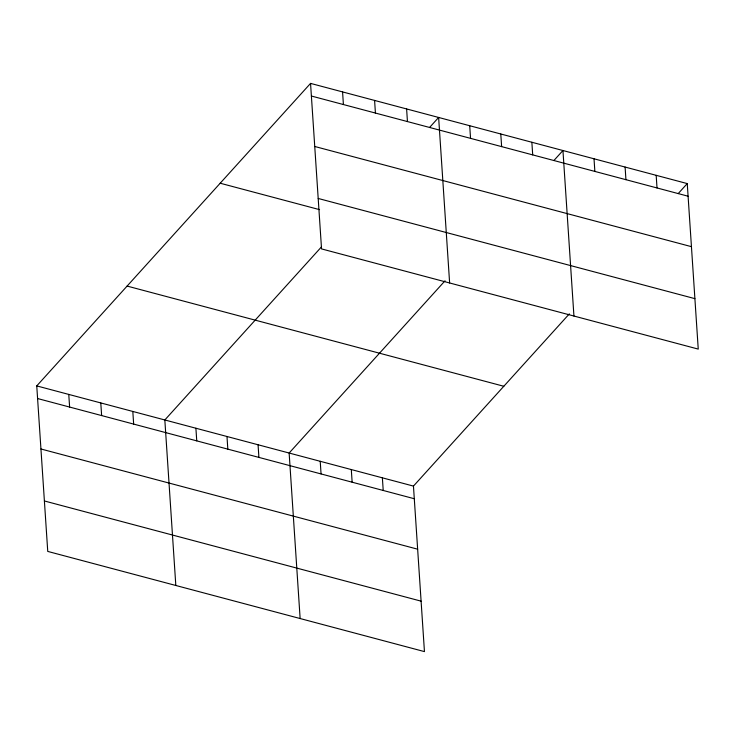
<?xml version="1.0" encoding="UTF-8"?>
<svg xmlns="http://www.w3.org/2000/svg" width="735" height="735" viewBox="0 0 735 735"><rect width="100%" height="100%" fill="white"/><g stroke="black" fill="none" stroke-linecap="round" stroke-linejoin="round"><path stroke-width="1.1" d="M569.349 313.863L413.456 486.092L424.453 651.605L47.747 551.415L36.75 385.903L310.547 83.395L687.253 183.585L698.25 349.097L321.544 248.908L310.547 83.395M321.461 246.905L164.833 419.97L175.821 585.483M429.598 127.44L438.63 117.462L449.627 282.966M445.033 280.798L289.14 453.036L300.137 618.539M553.905 160.506L562.946 150.519L573.934 316.032M678.221 193.571L687.253 183.585M311.392 96.028L688.098 196.217M314.736 146.476L691.451 246.666M318.191 198.459L694.897 298.649M220.197 183.226L319.569 209.65M127.1 286.071L503.815 386.27M36.75 385.903L413.456 486.092M37.586 398.535L414.292 498.734M40.94 448.984L417.645 549.183M44.394 500.967L421.1 601.157M656.18 175.316L657.016 187.958M625.099 167.056L625.935 179.689M594.018 158.788L594.863 171.42M531.864 142.259L532.7 154.892M500.783 133.99L501.628 146.623M469.711 125.722L470.547 138.364M406.611 108.945L407.447 121.578M374.593 100.429L375.429 113.061M382.375 477.833L383.22 490.466M342.574 91.912L343.41 104.545M351.302 469.564L352.138 482.197M320.221 461.295L321.057 473.937M258.068 444.767L258.904 457.4M226.986 436.498L227.822 449.14M195.905 428.239L196.75 440.871M132.815 411.453L133.651 424.086M100.787 402.936L101.632 415.569M68.768 394.419L69.614 407.052"/></g></svg>
